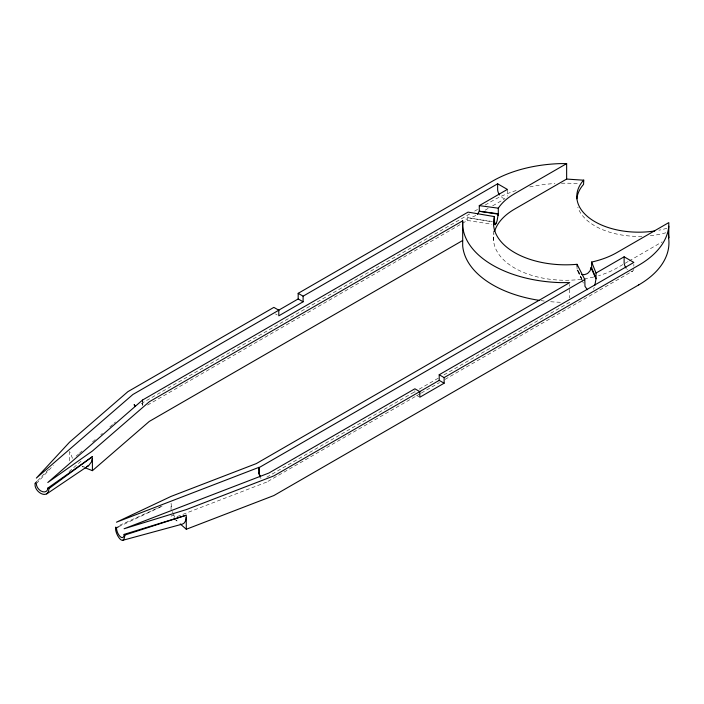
<?xml version="1.0" encoding="UTF-8"?>
<svg xmlns="http://www.w3.org/2000/svg" width="704" height="704" viewBox="0 0 704 704"><rect width="100%" height="100%" fill="white"/><g stroke="black" fill="none" stroke-linecap="round" stroke-linejoin="round"><path stroke-width="0.53" stroke-dasharray="3.52 2.64" d="M171.046 509.766L171.072 503.501L171.688 508.279M69.546 460.803L69.59 451.387M594.255 287.355L593.578 289.3M36.344 483.71L53.31 465.362M37.488 480.911L49.702 468.301M76.12 456.157L78.584 454.018M79.402 453.306L82.694 450.454M92.558 441.91L95.85 439.067M100.786 434.79L102.423 433.365M109.824 426.958L113.115 424.107M113.942 423.403L115.579 421.978M69.036 471.654L82.28 460.187M420.499 393.545L266.552 482.17M141.249 403.594L469.911 213.849M474.672 211.094L477.532 209.449M485.153 205.049L492.774 200.649A103.198 59.585 0 0 1 516.771 190.335M147.558 405.073L467.518 220.352L468.046 213.99M475.869 215.53L470.14 217.994M485.17 210.162L488.154 208.437M492.659 205.832L504.222 199.162M628.162 261.51L616.827 268.057A72.239 41.703 0 0 1 598.541 275.722M629.112 260.964L662.182 241.868M266.807 477.154L415.404 391.362M419.214 389.162L438.266 378.171M443.978 374.871L569.712 302.271L569.712 299.033M421.3 393.078L439.525 382.562M445.06 379.368L632.597 271.093M118.448 526.83L162.096 506.211M119.654 525.316L162.14 506.026M174.073 514.862L171.028 516.041L173.307 517.986M177.118 516.569L267.247 481.879M582.138 279.4L577.702 269.843L577.042 269.922L577.042 266.182M467.368 220.44L491.902 224.268M84.524 466.928L82.183 466.638L84.049 467.368M492.413 221.505L468.046 217.73L492.29 221.848M581.601 279.233L577.729 270.248L577.042 269.922L581.891 279.435M275.502 313.94L277.138 314.89M416.522 395.358L418.977 396.774M261.017 478.641L260.515 477.567M579.929 273.742L578.028 271.542M577.738 270.424L577.042 269.922L577.852 270.996M174.064 518.637L177.866 521.884L176.299 519.922M72.477 458.339L70.101 452.364M174.847 517.458L173.554 514.615M582.05 280.201L583.387 283.087M172.489 511.509L172.99 513.093M633.846 264.308L633.846 266.182M569.712 284.486L569.712 286.361M569.712 289.309L569.712 297.95M507.364 189.411L507.364 195.026A6.882 3.978 60 0 1 507.267 196.134M493.601 230.912L493.601 240.742M414.876 390.667L414.876 392.533M142.798 403.031L142.798 404.906M142.507 402.864L142.507 405.68M560.34 302.271A103.198 59.585 0 0 1 549.604 301.62M544.289 301.057A103.198 59.585 0 0 1 540.082 300.485M529.769 186.93A103.198 59.585 0 0 1 554.954 183.524M561.422 183.242A103.198 59.585 0 0 1 578.679 183.665M665.861 232.778A61.917 35.746 0 0 1 648.402 235.954M641.96 236.342A61.917 35.746 0 0 1 577.834 207.161M666.829 228.29A61.917 35.746 0 0 1 658.874 230.234M593.639 277.033A72.239 41.703 0 0 1 584.443 278.846M581.293 279.294A72.239 41.703 0 0 1 493.988 233.772M504.935 198.493A6.882 3.978 60 0 1 499.638 195.114M633.433 270.098A6.882 3.978 60 0 1 630.969 271.524M627.484 269.72A6.882 3.978 60 0 1 627.009 269.236M633.75 269.157A6.882 3.978 60 0 1 633.618 269.65M466.074 218.9L466.206 219.349L466.074 218.9"/><path stroke-width="1.06" d="M142.507 401.931L142.507 400.057L47.793 482.504L92.435 451L149.301 401.755L462.686 220.827L462.686 245.89A103.198 59.585 0 0 0 539.035 300.326M462.686 220.827L462.686 226.23A103.198 59.585 0 0 0 560.34 282.612L569.712 282.612L256.326 463.584L171.028 496.417L116.468 522.192L258.975 467.342L259.292 473.686L260.19 476.925L259.002 473.519L258.975 467.342M496.188 223.133L496.69 221.936A5.852 1.478 -79.4 0 0 497.156 220.449L498.3 213.787L498.3 208.173A72.23 41.703 0 0 1 514.668 193.626L566.641 163.618L566.641 179.062L514.668 209.07A72.239 41.703 0 0 0 494.648 231.176M124.863 535.04C123.64 548.442 114.162 532.479 115.702 527.111L116.468 527.771A6.882 3.089 69.1 0 0 121.079 537.258L121.466 537.434A6.882 3.133 68.8 0 0 124.115 534.389L186.296 515.214L124.863 535.04L124.098 534.38M48.937 488.558L47.793 488.118L92.435 456.623L48.937 488.558C48.444 500.57 33.317 491.691 35.2 483.27L36.722 481.694M594.854 285.366L596.033 278.652L591.633 267.67L590.99 267.784L590.11 270.758L588.122 272.967A5.852 4.55 -29.4 0 1 586.661 273.882L584.443 274.639L581.698 274.49M498.054 215.406L498.3 213.787L479.283 211.244L479.283 205.63L507.364 189.411L497.64 183.797L303.107 296.173L303.107 301.787L278.784 315.832L278.784 310.218L273.856 307.375L127.917 391.635L69.538 442.191L36.344 478.095L132.871 394.504L278.784 310.218M498.089 214.764L498.3 213.787L498.089 214.579M494.569 222.913L494.534 221.83L494.78 224.303M496.126 223.256L495.255 224.752A5.843 0.994 -83 0 1 494.938 224.629L494.806 224.391M566.641 179.062L583.546 180.206A61.917 35.746 0 0 0 590.594 218.926A61.917 35.746 0 0 0 654.738 230.965M477.497 214.324L479.283 211.244L498.098 214.157M84.982 467.738L92.435 470.659L149.301 421.414L462.686 240.486M46.666 493.944L88.651 465.599L91.45 461.947L92.374 458.066L92.435 470.659M590.964 268.206L591.633 267.67L591.633 262.055A72.23 41.703 0 0 0 616.827 252.604L668.8 222.596L668.8 238.049L668.422 233.376M88.651 465.599L86.715 466.576M278.538 310.288L298.179 298.945L298.179 293.33L492.774 180.99A103.198 59.585 0 0 1 560.34 163.61L566.641 163.618M142.507 400.057L468.046 212.115L494.393 216.594A72.23 41.703 0 0 0 577.042 264.308L584.804 279.523L584.971 286.334L587.338 289.705M259.266 467.509L584.804 279.523M590.99 267.784L596.033 278.652L596.033 273.038L624.122 256.819L633.846 262.434L439.208 374.748L439.208 380.371L273.856 475.895L186.296 509.599L124.098 528.757L268.884 473.035L414.876 388.793L419.804 391.635L419.804 397.25L444.127 383.205L444.127 377.59L638.713 265.241A103.198 59.585 0 0 0 668.8 226.23M638.713 284.909L273.856 495.554L186.296 529.258L180.215 523.926M116.468 527.771L118.448 526.83M122.575 540.355L182.477 524.075C185.522 523.142 186.006 519.358 186.252 516.648L186.296 529.258M494.393 216.594L494.542 222.226M479.283 205.63L498.3 208.173M35.2 483.27L36.344 483.71A6.882 4.664 49.3 0 0 40.304 490.574L40.876 490.952A6.882 4.69 48.7 0 0 47.81 488.127M298.179 293.33L303.107 296.173M439.208 374.748L444.127 377.59M298.179 298.945L303.107 301.787M439.208 380.371L444.127 383.205M258.975 472.921L259.926 476.766M134.385 405.17L135.353 406.419L134.147 404.615L135.203 406.331M591.633 262.055L596.033 273.038M624.122 256.819L624.122 262.434A6.882 3.978 60 0 0 626.129 268.136M583.801 179.951L583.546 184.413A61.917 35.746 0 0 0 576.884 198.774M577.042 264.308L577.042 266.182M497.64 183.797L497.64 189.411A6.882 3.978 60 0 0 499.242 194.515M668.554 237.582A103.198 59.585 0 0 1 638.713 284.909"/></g></svg>
